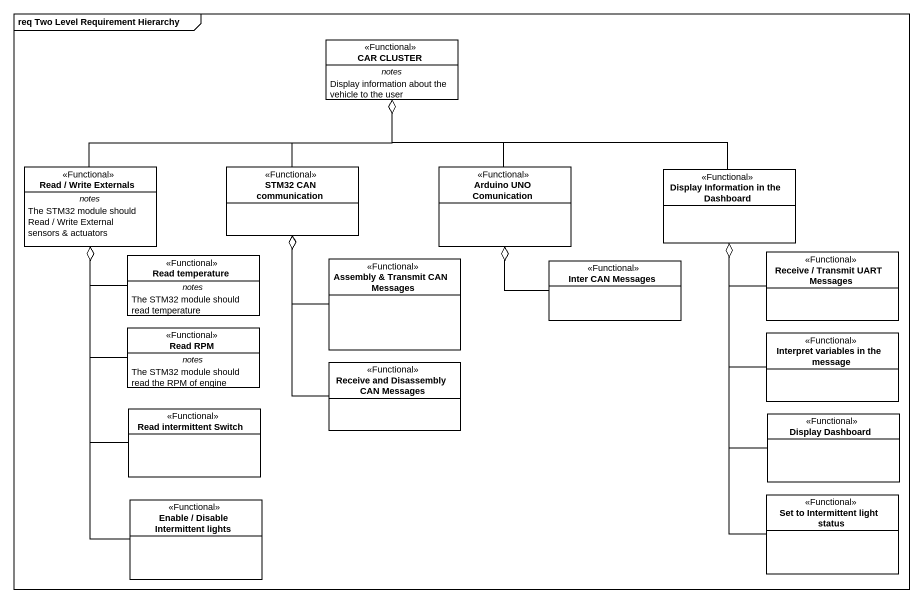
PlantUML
@startuml
mainframe req Two Level Requirement Hierarchy
hide circle
hide empty members
class "CAR CLUSTER" as CAR_CLUSTER <<Functional>> {
  -- notes --
  Display information about the vehicle to the user
}
class "Read / Write Externals" as Read_Write_Externals <<Functional>> {
  -- notes --
  The STM32 module should Read / Write External sensors & actuators
}
class "STM32 CAN communication" as STM32_CAN_communication <<Functional>>
class "Arduino UNO Comunication" as Arduino_UNO_Comunication <<Functional>>
class "Display Information in the Dashboard" as Display_Information_in_the <<Functional>>
class "Read temperature" as Read_temperature <<Functional>> {
  -- notes --
  The STM32 module should read temperature
}
class "Assembly & Transmit CAN Messages" as Assembly_Transmit_CAN <<Functional>>
class "Inter CAN Messages" as Inter_CAN_Messages <<Functional>>
class "Receive / Transmit UART Messages" as Receive_Transmit_UART <<Functional>>
class "Read RPM" as Read_RPM <<Functional>> {
  -- notes --
  The STM32 module should read the RPM of engine
}
class "Interpret variables in the message" as Interpret_variables_in_the <<Functional>>
class "Receive and Disassembly CAN Messages" as Receive_and_Disassembly_CAN <<Functional>>
class "Read intermittent Switch" as Read_intermittent_Switch <<Functional>>
class "Display Dashboard" as Display_Dashboard <<Functional>>
class "Enable / Disable Intermittent lights" as Enable_Disable_Intermittent <<Functional>>
class "Set to Intermittent light status" as Set_to_Intermittent_light <<Functional>>
Read_Write_Externals -right-o CAR_CLUSTER
STM32_CAN_communication -up-o CAR_CLUSTER
Arduino_UNO_Comunication -up-o CAR_CLUSTER
Display_Information_in_the -left-o CAR_CLUSTER
Read_temperature -up-o Read_Write_Externals
Assembly_Transmit_CAN -up-o STM32_CAN_communication
Inter_CAN_Messages -up-o Arduino_UNO_Comunication
Receive_Transmit_UART -up-o Display_Information_in_the
Read_RPM -up-o Read_Write_Externals
Interpret_variables_in_the -up-o Display_Information_in_the
Receive_and_Disassembly_CAN -up-o STM32_CAN_communication
Read_intermittent_Switch -up-o Read_Write_Externals
Display_Dashboard -up-o Display_Information_in_the
Enable_Disable_Intermittent -up-o Read_Write_Externals
Set_to_Intermittent_light -up-o Display_Information_in_the
@enduml
